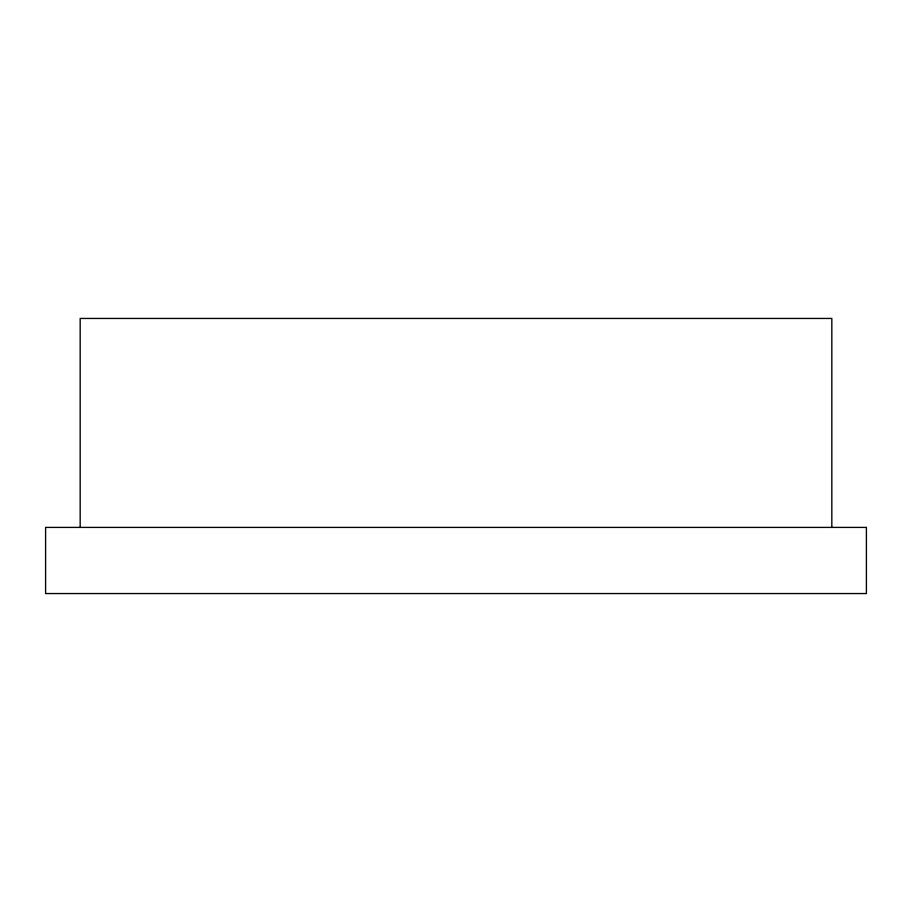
<?xml version="1.0" encoding="UTF-8"?>
<svg xmlns="http://www.w3.org/2000/svg" width="912" height="912" viewBox="0 0 912 912"><rect width="100%" height="100%" fill="white"/><g stroke="black" fill="none" stroke-linecap="round" stroke-linejoin="round"><path stroke-width="1.37" d="M831.824 527.41L831.824 318.448L80.176 318.448L80.176 527.41M866.4 527.41L45.6 527.41L45.6 593.552L866.4 593.552L866.4 527.41"/></g></svg>
